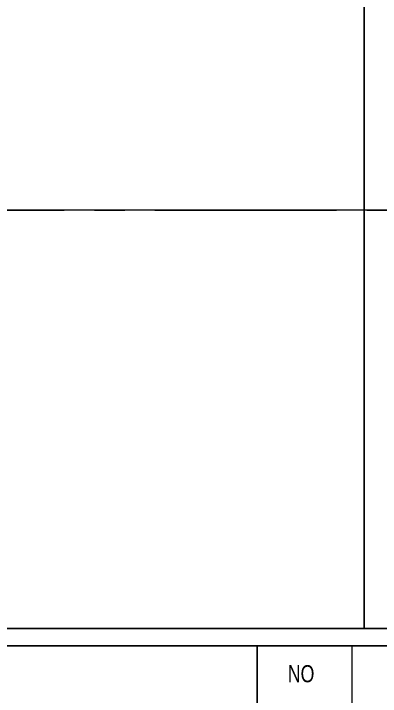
# Model space of a CAD drawing. Header units: inches. Extents: x 315041 to 662841, y -45540 to -35018.
# Drawn here: x 332245.7 to 332284.1, y -38646.2 to -38574.6 of the extents above; entities that cross this region are included whole.
import ezdxf
from ezdxf.enums import TextEntityAlignment as Align

# ---------------------------------------------------------------- set-up
doc = ezdxf.new("R2010")
doc.units = ezdxf.units.IN
doc.header["$MEASUREMENT"] = 0
doc.linetypes.add('CENTER', pattern=[2, 1.25, -0.25, 0.25, -0.25])
doc.linetypes.add('CENTER2', pattern=[28.575, 19.05, -3.175, 3.175, -3.175])
for name, color, linetype in [('001-TRUC', 252, 'CENTER'), ('7', 7, 'Continuous'), ('BAO KHUNG', 31, 'Continuous')]:
    doc.layers.add(name, color=color, linetype=linetype)
doc.layers.add('S-Hatch', color=8, linetype='Continuous', lineweight=9)
doc.styles.get("Standard").update_dxf_attribs({"font": 'VHARIALN.TTF'})

# ---------------------------------------------------------------- blocks, each defined once
blk = doc.blocks.new('A$C75D82031')
at = {"layer": '7', "color": 147, "linetype": 'Continuous'}
blk.add_lwpolyline([(12.331, 57.61), (581.669, 57.61), (581.669, 409.19), (12.331, 409.19)], close=True, dxfattribs=at)
at = {"layer": 'BAO KHUNG', "color": 7}
for points in [[(144.951, 55.81), (285.801, 55.81), (285.801, 10.81), (144.951, 10.81)], [(211.893, 55.81), (474.138, 55.81), (474.138, 10.81), (211.893, 10.81)]]:
    blk.add_lwpolyline(points, close=True, dxfattribs=at)
at = {"layer": 'S-Hatch'}
blk.add_line((295.727, 55.81), (295.727, 10.81), dxfattribs=at)
at = {"layer": 'BAO KHUNG', "color": 7, "linetype": 'Continuous', "width": 0.9}
blk.add_text('NO', height=1.8, dxfattribs=at).set_placement((290.396, 52.88), align=Align.MIDDLE_CENTER)
blk = doc.blocks.new('A$C4DC60D06')
at = {"color": 8}
for points in [[(0, 351.58), (284.669, 351.58), (284.669, 0), (0, 0)], [(284.669, 351.58), (569.338, 351.58), (569.338, 0), (284.669, 0)]]:
    blk.add_lwpolyline(points, close=True, dxfattribs=at)
at = {"layer": '001-TRUC', "color": 9, "lineweight": 0, "ltscale": 10}
for p, q in [((284.669, 43.933), (0, 43.933)), ((548.888, 43.933), (27.368, 43.933))]:
    blk.add_line(p, q, dxfattribs=at)

msp = doc.modelspace()

# ---------------------------------------------------------------- block references
at = {"color": 1}
msp.add_blockref('A$C75D82031', (331985.4423, -38696.7186), dxfattribs=at)

# ---------------------------------------------------------------- next in the draw order: block references
at = {"color": 8}
msp.add_blockref('A$C4DC60D06', (331997.7733, -38639.1085), dxfattribs=at)

# ---------------------------------------------------------------- next in the draw order: linework, layer by layer
at = {"color": 8, "linetype": 'CENTER2'}
msp.add_line((335537.1113, -38595.1758), (330315.4765, -38595.1758), dxfattribs=at)

doc.saveas('drawing.dxf')
